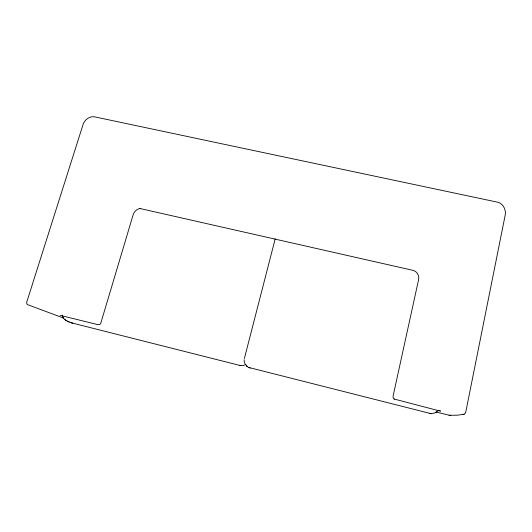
<?xml version="1.0" encoding="UTF-8"?>
<svg xmlns="http://www.w3.org/2000/svg" width="532" height="532" viewBox="0 0 532 532"><rect width="100%" height="100%" fill="white"/><g stroke="black" fill="none" stroke-linecap="round" stroke-linejoin="round"><path stroke-width="0.8" d="M244.161 359.685C243.869 362.904 245.99 366.102 248.796 367.552M244.381 358.508L275.23 238.748M438.341 410.558L435.495 412.732L431.199 413.67M245.89 364.34L243.37 365.517L239.865 365.437M435.495 412.732L436.579 412.114M463.864 414.215L464.968 413.63L465.753 412.167L505.314 214.502C506.025 209.362 503.026 203.69 497.866 202.246L94.237 116.767C89.423 116.129 84.921 119.634 83.231 123.983L26.607 302.542L26.952 303.985L27.903 304.776L63.601 318.07M450.557 415.279L457.52 415.173L463.325 414.355M463.033 414.435L464.163 414.135M60.156 315.35L97.562 324.567L99.471 324.626L100.608 323.782L133.173 214.702C134.19 211.543 136.957 208.77 140.368 208.484L140.036 208.524L413.125 270.382C417.327 271.273 419.469 276.221 418.611 279.553L393.048 396.274L393.281 398.116L394.352 399.146M436.047 412.047L449.341 415.246M449.081 415.239L450.817 415.286M248.431 367.379L431.04 413.657M430.601 413.63L431.645 413.697M249.814 367.951L250.193 368.044M72.831 323.197L71.248 322.764M240.284 365.537L71.72 322.917L68.581 321.747M429.623 413.417L430.042 413.524M70.144 322.412L70.616 322.558M394.106 399.02L440.642 411.209M65.995 320.357L67.983 321.461M248.949 367.619L249.309 367.792M67.504 321.235L69.06 321.973M62.291 315.144L63.242 317.996L65.396 319.978M64.951 319.692L66.447 320.65M246.376 365.703L246.715 366.036M246.795 366.122L247.134 366.462M440.17 410.85L439.811 410.365M62.829 317.252L63.242 317.996"/></g></svg>
